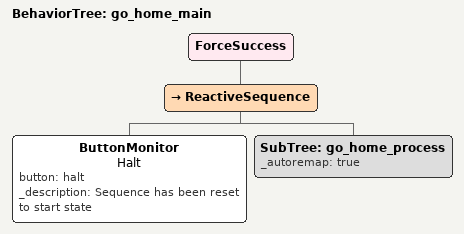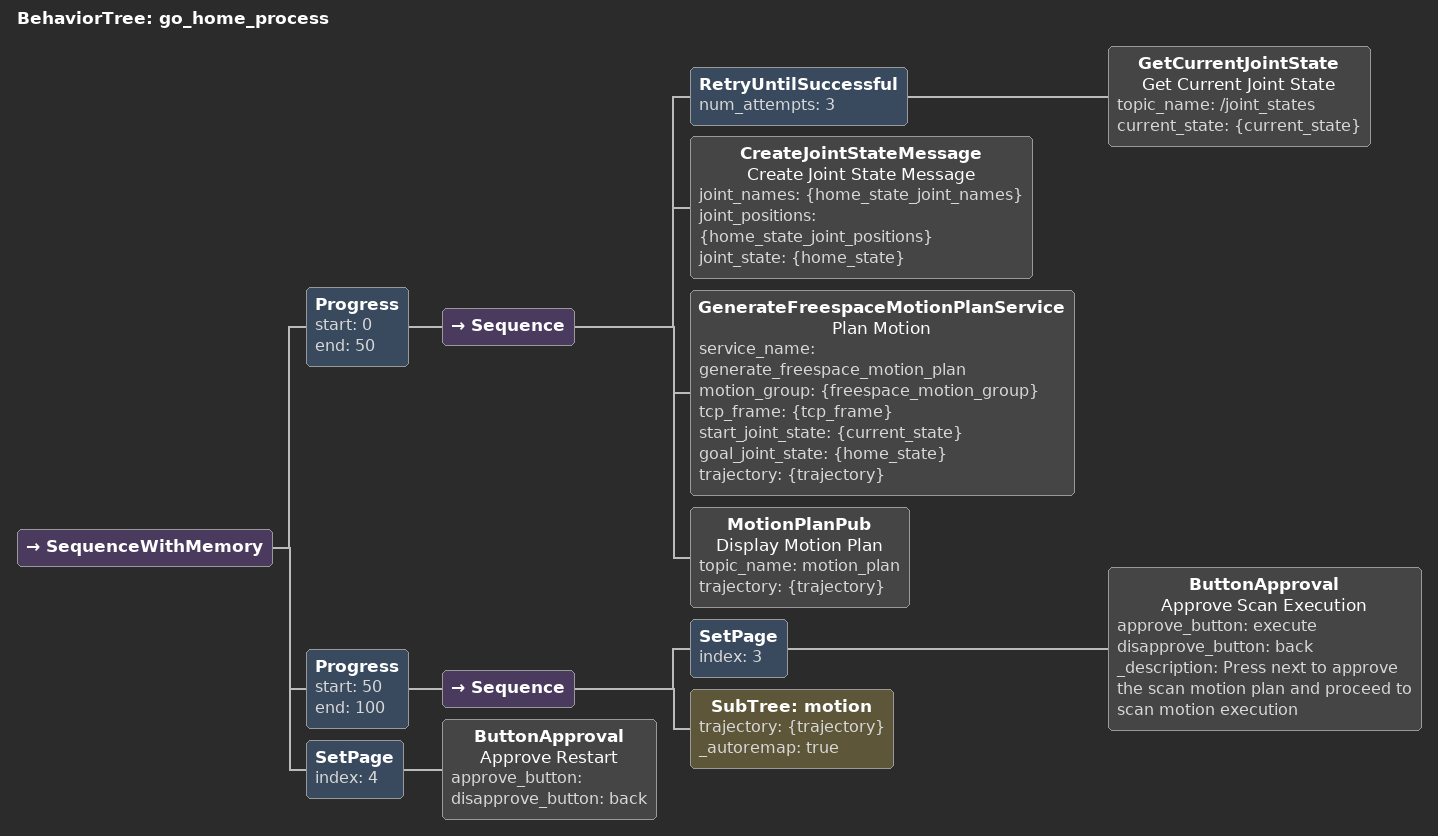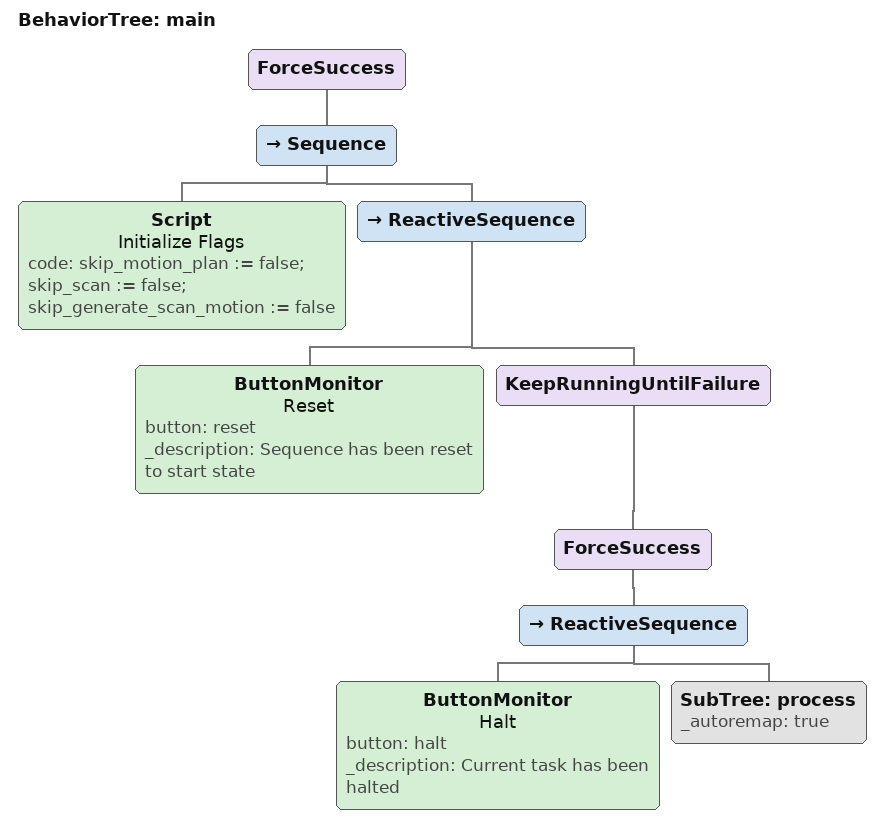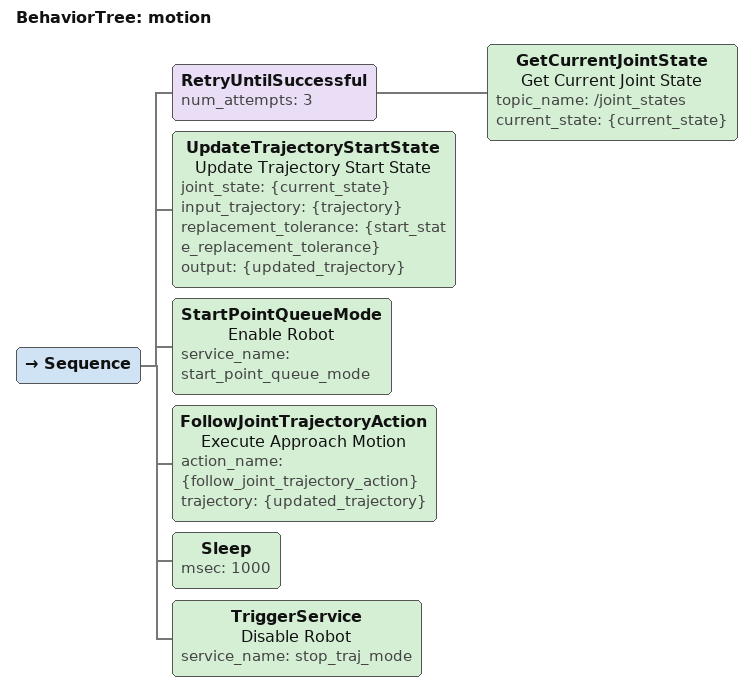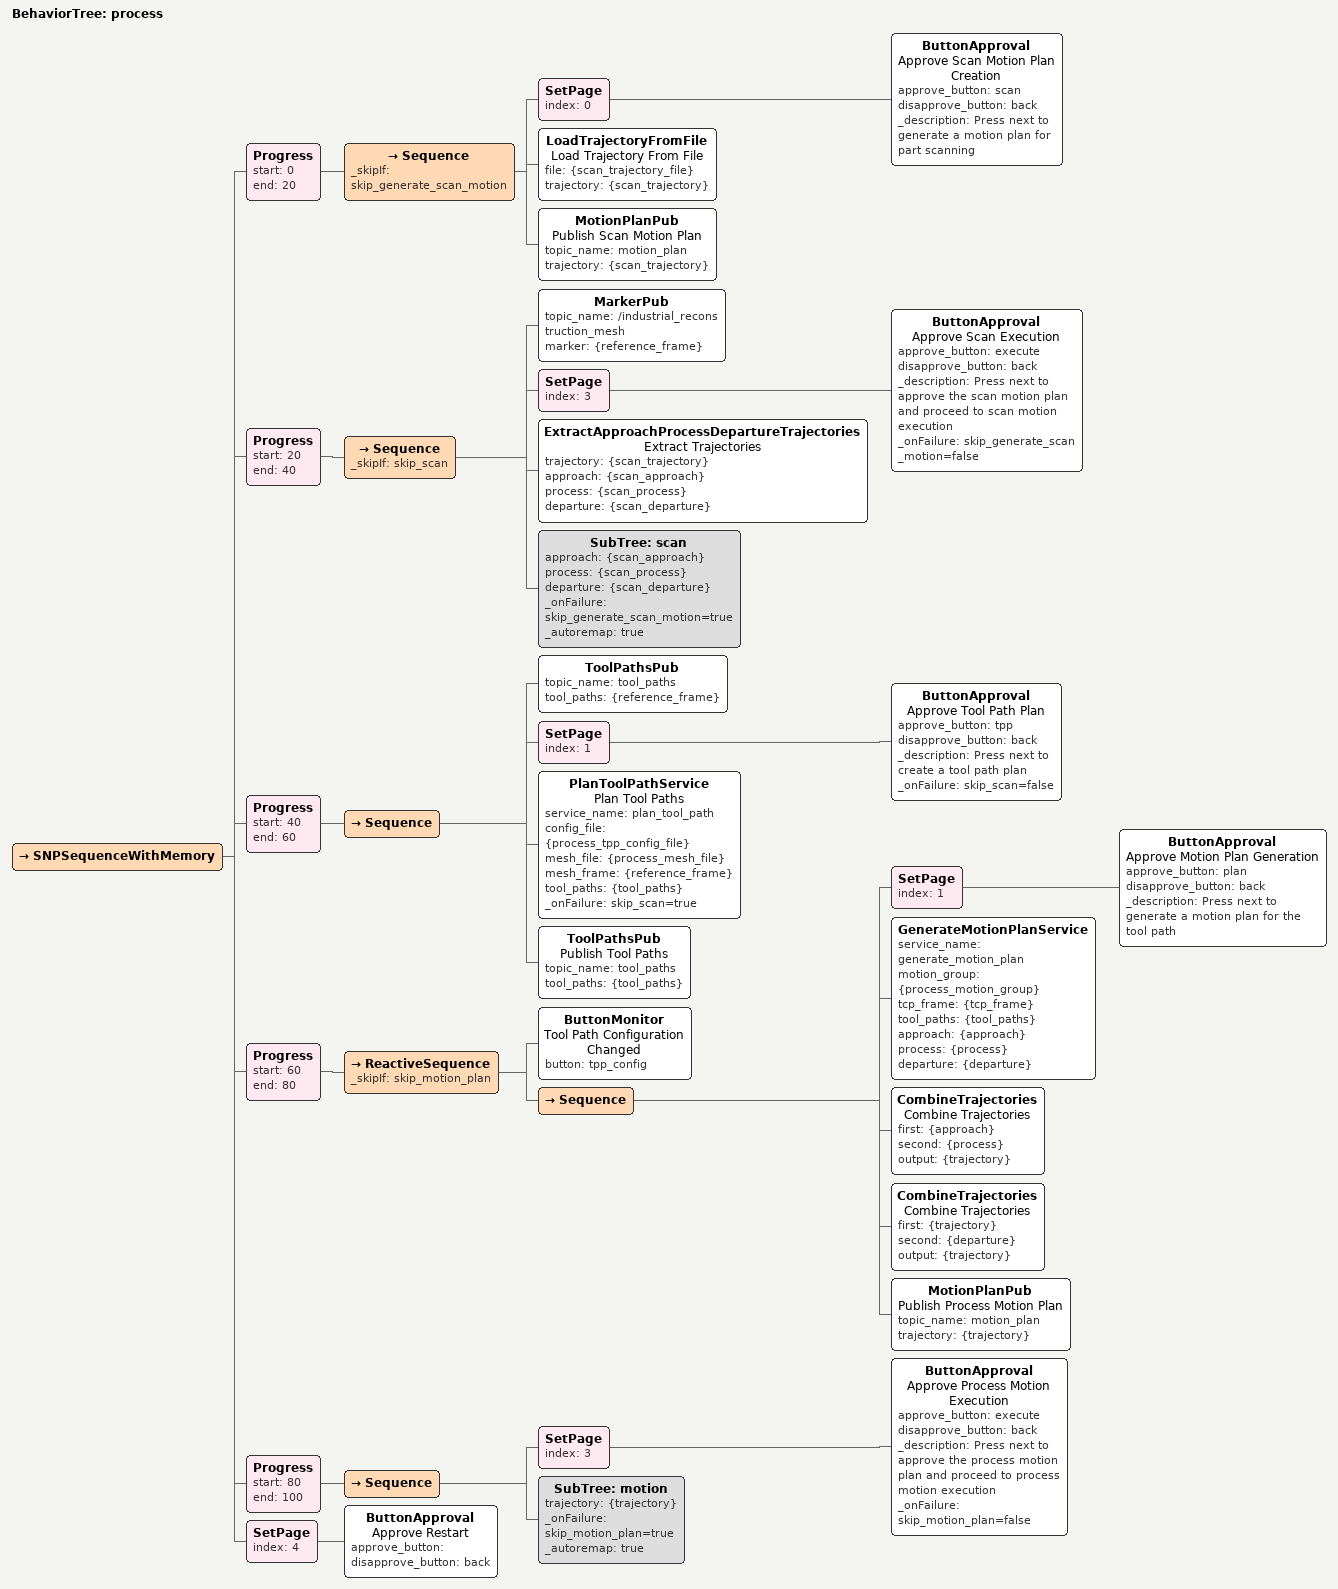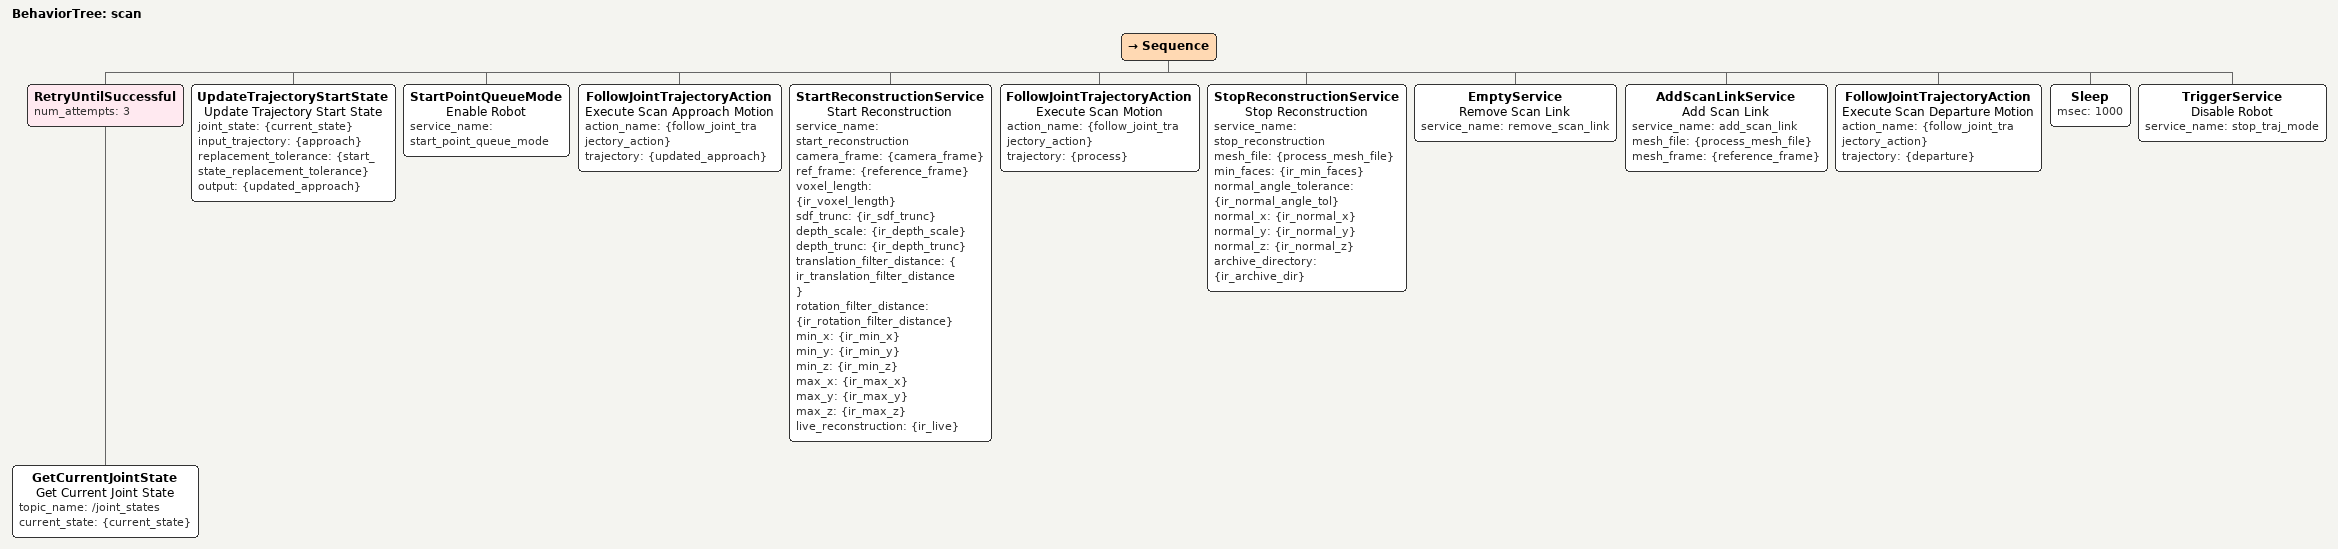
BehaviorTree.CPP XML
<?xml version="1.0" encoding="UTF-8"?>
<root BTCPP_format="4">
  <BehaviorTree ID="go_home_main">
    <ForceSuccess>
      <ReactiveSequence>
        <ButtonMonitor name="Halt"
                       button="halt"
                       _description="Sequence has been reset to start state"/>
        <SubTree ID="go_home_process"
                 _autoremap="true"/>
      </ReactiveSequence>
    </ForceSuccess>
  </BehaviorTree>

  <BehaviorTree ID="go_home_process">
    <SequenceWithMemory>
      <Progress start="0"
                end="50">
        <Sequence>
          <RetryUntilSuccessful num_attempts="3">
            <GetCurrentJointState name="Get Current Joint State"
                                  topic_name="/joint_states"
                                  current_state="{current_state}"/>
          </RetryUntilSuccessful>
          <CreateJointStateMessage name="Create Joint State Message"
                                   joint_names="{home_state_joint_names}"
                                   joint_positions="{home_state_joint_positions}"
                                   joint_state="{home_state}"/>
          <GenerateFreespaceMotionPlanService name="Plan Motion"
                                              service_name="generate_freespace_motion_plan"
                                              motion_group="{freespace_motion_group}"
                                              tcp_frame="{tcp_frame}"
                                              start_joint_state="{current_state}"
                                              goal_joint_state="{home_state}"
                                              trajectory="{trajectory}"/>
          <MotionPlanPub name="Display Motion Plan"
                         topic_name="motion_plan"
                         trajectory="{trajectory}"/>
        </Sequence>
      </Progress>
      <Progress start="50"
                end="100">
        <Sequence>
          <SetPage index="3">
            <ButtonApproval name="Approve Scan Execution"
                            approve_button="execute"
                            disapprove_button="back"
                            _description="Press next to approve the scan motion plan and proceed to scan motion execution"/>
          </SetPage>
          <SubTree ID="motion"
                   trajectory="{trajectory}"
                   _autoremap="true"/>
        </Sequence>
      </Progress>
      <SetPage index="4">
        <ButtonApproval name="Approve Restart"
                        approve_button=""
                        disapprove_button="back"/>
      </SetPage>
    </SequenceWithMemory>
  </BehaviorTree>

  <BehaviorTree ID="main">
    <ForceSuccess>
      <Sequence>
        <Script name="Initialize Flags"
                code="skip_motion_plan := false; skip_scan := false; skip_generate_scan_motion := false"/>
        <ReactiveSequence>
          <ButtonMonitor name="Reset"
                         button="reset"
                         _description="Sequence has been reset to start state"/>
          <KeepRunningUntilFailure>
            <ForceSuccess>
              <ReactiveSequence>
                <ButtonMonitor name="Halt"
                               button="halt"
                               _description="Current task has been halted"/>
                <SubTree ID="process"
                         _autoremap="true"/>
              </ReactiveSequence>
            </ForceSuccess>
          </KeepRunningUntilFailure>
        </ReactiveSequence>
      </Sequence>
    </ForceSuccess>
  </BehaviorTree>

  <BehaviorTree ID="motion">
    <Sequence>
      <RetryUntilSuccessful num_attempts="3">
        <GetCurrentJointState name="Get Current Joint State"
                              topic_name="/joint_states"
                              current_state="{current_state}"/>
      </RetryUntilSuccessful>
      <UpdateTrajectoryStartState name="Update Trajectory Start State"
                                  joint_state="{current_state}"
                                  input_trajectory="{trajectory}"
                                  replacement_tolerance="{start_state_replacement_tolerance}"
                                  output="{updated_trajectory}"/>
      <StartPointQueueMode name="Enable Robot"
                           service_name="start_point_queue_mode"/>
      <FollowJointTrajectoryAction name="Execute Approach Motion"
                                   action_name="{follow_joint_trajectory_action}"
                                   trajectory="{updated_trajectory}"/>
      <Sleep msec="1000"/>
      <TriggerService name="Disable Robot"
                      service_name="stop_traj_mode"/>
    </Sequence>
  </BehaviorTree>

  <BehaviorTree ID="process">
    <SNPSequenceWithMemory>
      <Progress start="0"
                end="20">
        <Sequence _skipIf="skip_generate_scan_motion">
          <SetPage index="0">
            <ButtonApproval name="Approve Scan Motion Plan Creation"
                            approve_button="scan"
                            disapprove_button="back"
                            _description="Press next to generate a motion plan for part scanning"/>
          </SetPage>
          <LoadTrajectoryFromFile name="Load Trajectory From File"
                                  file="{scan_trajectory_file}"
                                  trajectory="{scan_trajectory}"/>
          <MotionPlanPub name="Publish Scan Motion Plan"
                         topic_name="motion_plan"
                         trajectory="{scan_trajectory}"/>
        </Sequence>
      </Progress>
      <Progress start="20"
                end="40">
        <Sequence _skipIf="skip_scan">
          <MarkerPub topic_name="/industrial_reconstruction_mesh"
                     marker="{reference_frame}"/>
          <SetPage index="3">
            <ButtonApproval name="Approve Scan Execution"
                            approve_button="execute"
                            disapprove_button="back"
                            _description="Press next to approve the scan motion plan and proceed to scan motion execution"
                            _onFailure="skip_generate_scan_motion=false"/>
          </SetPage>
          <ExtractApproachProcessDepartureTrajectories name="Extract Trajectories"
                                                       trajectory="{scan_trajectory}"
                                                       approach="{scan_approach}"
                                                       process="{scan_process}"
                                                       departure="{scan_departure}"/>
          <SubTree ID="scan"
                   approach="{scan_approach}"
                   process="{scan_process}"
                   departure="{scan_departure}"
                   _onFailure="skip_generate_scan_motion=true"
                   _autoremap="true"/>
        </Sequence>
      </Progress>
      <Progress start="40"
                end="60">
        <Sequence>
          <ToolPathsPub topic_name="tool_paths"
                        tool_paths="{reference_frame}"/>
          <SetPage index="1">
            <ButtonApproval name="Approve Tool Path Plan"
                            approve_button="tpp"
                            disapprove_button="back"
                            _description="Press next to create a tool path plan"
                            _onFailure="skip_scan=false"/>
          </SetPage>
          <PlanToolPathService name="Plan Tool Paths"
                               service_name="plan_tool_path"
                               config_file="{process_tpp_config_file}"
                               mesh_file="{process_mesh_file}"
                               mesh_frame="{reference_frame}"
                               tool_paths="{tool_paths}"
                               _onFailure="skip_scan=true"/>
          <ToolPathsPub name="Publish Tool Paths"
                        topic_name="tool_paths"
                        tool_paths="{tool_paths}"/>
        </Sequence>
      </Progress>
      <Progress start="60"
                end="80">
        <ReactiveSequence _skipIf="skip_motion_plan">
          <ButtonMonitor name="Tool Path Configuration Changed"
                         button="tpp_config"/>
          <Sequence>
            <SetPage index="1">
              <ButtonApproval name="Approve Motion Plan Generation"
                              approve_button="plan"
                              disapprove_button="back"
                              _description="Press next to generate a motion plan for the tool path"/>
            </SetPage>
            <GenerateMotionPlanService service_name="generate_motion_plan"
                                       motion_group="{process_motion_group}"
                                       tcp_frame="{tcp_frame}"
                                       tool_paths="{tool_paths}"
                                       approach="{approach}"
                                       process="{process}"
                                       departure="{departure}"/>
            <CombineTrajectories name="Combine Trajectories"
                                 first="{approach}"
                                 second="{process}"
                                 output="{trajectory}"/>
            <CombineTrajectories name="Combine Trajectories"
                                 first="{trajectory}"
                                 second="{departure}"
                                 output="{trajectory}"/>
            <MotionPlanPub name="Publish Process Motion Plan"
                           topic_name="motion_plan"
                           trajectory="{trajectory}"/>
          </Sequence>
        </ReactiveSequence>
      </Progress>
      <Progress start="80"
                end="100">
        <Sequence>
          <SetPage index="3">
            <ButtonApproval name="Approve Process Motion Execution"
                            approve_button="execute"
                            disapprove_button="back"
                            _description="Press next to approve the process motion plan and proceed to process motion execution"
                            _onFailure="skip_motion_plan=false"/>
          </SetPage>
          <SubTree ID="motion"
                   trajectory="{trajectory}"
                   _onFailure="skip_motion_plan=true"
                   _autoremap="true"/>
        </Sequence>
      </Progress>
      <SetPage index="4">
        <ButtonApproval name="Approve Restart"
                        approve_button=""
                        disapprove_button="back"/>
      </SetPage>
    </SNPSequenceWithMemory>
  </BehaviorTree>

  <BehaviorTree ID="scan">
    <Sequence>
      <RetryUntilSuccessful num_attempts="3">
        <GetCurrentJointState name="Get Current Joint State"
                              topic_name="/joint_states"
                              current_state="{current_state}"/>
      </RetryUntilSuccessful>
      <UpdateTrajectoryStartState name="Update Trajectory Start State"
                                  joint_state="{current_state}"
                                  input_trajectory="{approach}"
                                  replacement_tolerance="{start_state_replacement_tolerance}"
                                  output="{updated_approach}"/>
      <StartPointQueueMode name="Enable Robot"
                           service_name="start_point_queue_mode"/>
      <FollowJointTrajectoryAction name="Execute Scan Approach Motion"
                                   action_name="{follow_joint_trajectory_action}"
                                   trajectory="{updated_approach}"/>
      <StartReconstructionService name="Start Reconstruction"
                                  service_name="start_reconstruction"
                                  camera_frame="{camera_frame}"
                                  ref_frame="{reference_frame}"
                                  voxel_length="{ir_voxel_length}"
                                  sdf_trunc="{ir_sdf_trunc}"
                                  depth_scale="{ir_depth_scale}"
                                  depth_trunc="{ir_depth_trunc}"
                                  translation_filter_distance="{ir_translation_filter_distance}"
                                  rotation_filter_distance="{ir_rotation_filter_distance}"
                                  min_x="{ir_min_x}"
                                  min_y="{ir_min_y}"
                                  min_z="{ir_min_z}"
                                  max_x="{ir_max_x}"
                                  max_y="{ir_max_y}"
                                  max_z="{ir_max_z}"
                                  live_reconstruction="{ir_live}"/>
      <FollowJointTrajectoryAction name="Execute Scan Motion"
                                   action_name="{follow_joint_trajectory_action}"
                                   trajectory="{process}"/>
      <StopReconstructionService name="Stop Reconstruction"
                                 service_name="stop_reconstruction"
                                 mesh_file="{process_mesh_file}"
                                 min_faces="{ir_min_faces}"
                                 normal_angle_tolerance="{ir_normal_angle_tol}"
                                 normal_x="{ir_normal_x}"
                                 normal_y="{ir_normal_y}"
                                 normal_z="{ir_normal_z}"
                                 archive_directory="{ir_archive_dir}"/>
      <EmptyService name="Remove Scan Link"
                    service_name="remove_scan_link"/>
      <AddScanLinkService name="Add Scan Link"
                          service_name="add_scan_link"
                          mesh_file="{process_mesh_file}"
                          mesh_frame="{reference_frame}"/>
      <FollowJointTrajectoryAction name="Execute Scan Departure Motion"
                                   action_name="{follow_joint_trajectory_action}"
                                   trajectory="{departure}"/>
      <Sleep msec="1000"/>
      <TriggerService name="Disable Robot"
                      service_name="stop_traj_mode"/>
    </Sequence>
  </BehaviorTree>

</root>
